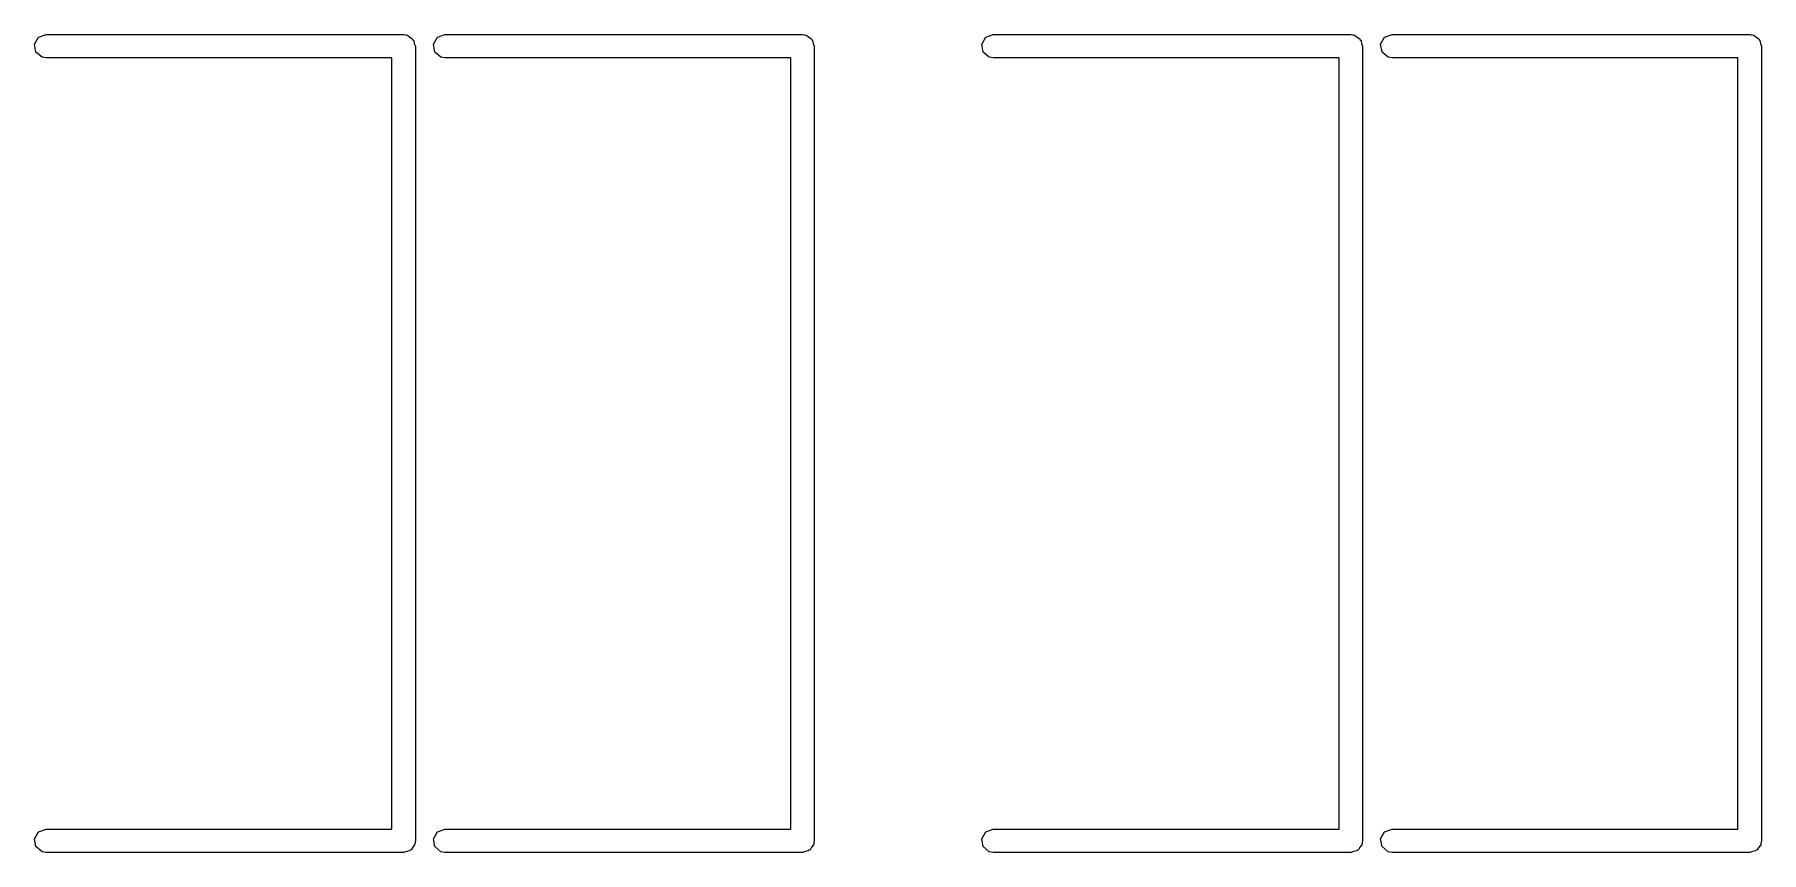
# Model space of a CAD drawing. Extents: x 5.38 to 7.22, y -5.01 to -4.
# Drawn here: x 6.2975 to 6.7322, y -4.203 to -3.9971 of the extents above; entities that cross this region are included whole.
import ezdxf

# ---------------------------------------------------------------- set-up
doc = ezdxf.new("R2010")
doc.units = 0
doc.header["$MEASUREMENT"] = 0
doc.layers.add('BLACK', color=7, linetype='CONTINUOUS')

msp = doc.modelspace()

# ---------------------------------------------------------------- linework, layer by layer
at = {"layer": 'BLACK', "linetype": 'CONTINUOUS'}
for p, q in [((6.29749, -3.99949), (6.2985, -3.99774)), ((6.2985, -3.99774), (6.30039, -3.99705)), ((6.30039, -3.99705), (6.39039, -3.99705)), ((6.39039, -3.99705), (6.39078, -3.99711)), ((6.39078, -3.99711), (6.39091, -3.99709)), ((6.39091, -3.99709), (6.39102, -3.99716)), ((6.39102, -3.99716), (6.3914, -3.99723)), ((6.3914, -3.99723), (6.39199, -3.99772)), ((6.39199, -3.99772), (6.39266, -3.9981)), ((6.39266, -3.9981), (6.39275, -3.99835)), ((6.39275, -3.99835), (6.39295, -3.99852)), ((6.39295, -3.99852), (6.39308, -3.99928)), ((6.39788, -3.99949), (6.39889, -3.99774)), ((6.39889, -3.99774), (6.40079, -3.99705)), ((6.40079, -3.99705), (6.49079, -3.99705)), ((6.49079, -3.99705), (6.49117, -3.99711)), ((6.49117, -3.99711), (6.4913, -3.99709)), ((6.4913, -3.99709), (6.49141, -3.99716)), ((6.49141, -3.99716), (6.4918, -3.99723)), ((6.4918, -3.99723), (6.49238, -3.99772)), ((6.49238, -3.99772), (6.49305, -3.9981)), ((6.49305, -3.9981), (6.49314, -3.99835)), ((6.49314, -3.99835), (6.49334, -3.99852)), ((6.49334, -3.99852), (6.49348, -3.99928)), ((6.53591, -3.99949), (6.53692, -3.99774)), ((6.53692, -3.99774), (6.53882, -3.99705)), ((6.53882, -3.99705), (6.62882, -3.99705)), ((6.62882, -3.99705), (6.6292, -3.99711)), ((6.6292, -3.99711), (6.62933, -3.99709)), ((6.62933, -3.99709), (6.62945, -3.99716)), ((6.62945, -3.99716), (6.62983, -3.99723)), ((6.62983, -3.99723), (6.63042, -3.99772)), ((6.63042, -3.99772), (6.63108, -3.9981)), ((6.63108, -3.9981), (6.63117, -3.99835)), ((6.63117, -3.99835), (6.63138, -3.99852)), ((6.63138, -3.99852), (6.63151, -3.99928)), ((6.6363, -3.99949), (6.63731, -3.99774)), ((6.63731, -3.99774), (6.63921, -3.99705)), ((6.63921, -3.99705), (6.72921, -3.99705)), ((6.72921, -3.99705), (6.7296, -3.99711)), ((6.7296, -3.99711), (6.72973, -3.99709)), ((6.72973, -3.99709), (6.72984, -3.99716)), ((6.72984, -3.99716), (6.73022, -3.99723)), ((6.73022, -3.99723), (6.73081, -3.99772)), ((6.73081, -3.99772), (6.73147, -3.9981)), ((6.73147, -3.9981), (6.73157, -3.99835)), ((6.73157, -3.99835), (6.73177, -3.99852)), ((6.73177, -3.99852), (6.7319, -3.99928)), ((6.29784, -4.00148), (6.29749, -3.99949)), ((6.29938, -4.00277), (6.29784, -4.00148)), ((6.30039, -4.00295), (6.29938, -4.00277)), ((6.38744, -4.00295), (6.30039, -4.00295)), ((6.38744, -4.19705), (6.38744, -4.00295)), ((6.39308, -3.99928), (6.39335, -4)), ((6.39335, -4), (6.39335, -4.2)), ((6.39823, -4.00148), (6.39788, -3.99949)), ((6.39978, -4.00277), (6.39823, -4.00148)), ((6.40079, -4.00295), (6.39978, -4.00277)), ((6.48783, -4.00295), (6.40079, -4.00295)), ((6.48783, -4.19705), (6.48783, -4.00295)), ((6.49348, -3.99928), (6.49374, -4)), ((6.49374, -4), (6.49374, -4.2)), ((6.53626, -4.00148), (6.53591, -3.99949)), ((6.53781, -4.00277), (6.53626, -4.00148)), ((6.53882, -4.00295), (6.53781, -4.00277)), ((6.62587, -4.00295), (6.53882, -4.00295)), ((6.62587, -4.19705), (6.62587, -4.00295)), ((6.63151, -3.99928), (6.63177, -4)), ((6.63177, -4), (6.63177, -4.2)), ((6.63666, -4.00148), (6.6363, -3.99949)), ((6.6382, -4.00277), (6.63666, -4.00148)), ((6.63921, -4.00295), (6.6382, -4.00277)), ((6.72626, -4.00295), (6.63921, -4.00295)), ((6.72626, -4.19705), (6.72626, -4.00295)), ((6.7319, -3.99928), (6.73217, -4)), ((6.73217, -4), (6.73217, -4.2)), ((6.29749, -4.19949), (6.2985, -4.19774)), ((6.2985, -4.19774), (6.30039, -4.19705)), ((6.30039, -4.19705), (6.38744, -4.19705)), ((6.39788, -4.19949), (6.39889, -4.19774)), ((6.39889, -4.19774), (6.40079, -4.19705)), ((6.40079, -4.19705), (6.48783, -4.19705)), ((6.53591, -4.19949), (6.53692, -4.19774)), ((6.53692, -4.19774), (6.53882, -4.19705)), ((6.53882, -4.19705), (6.62587, -4.19705)), ((6.6363, -4.19949), (6.63731, -4.19774)), ((6.63731, -4.19774), (6.63921, -4.19705)), ((6.63921, -4.19705), (6.72626, -4.19705)), ((6.29784, -4.20148), (6.29749, -4.19949)), ((6.29938, -4.20277), (6.29784, -4.20148)), ((6.30039, -4.20295), (6.29938, -4.20277)), ((6.39039, -4.20295), (6.30039, -4.20295)), ((6.39111, -4.20269), (6.39039, -4.20295)), ((6.39187, -4.20256), (6.39111, -4.20269)), ((6.39204, -4.20235), (6.39187, -4.20256)), ((6.39229, -4.20226), (6.39204, -4.20235)), ((6.39268, -4.2016), (6.39229, -4.20226)), ((6.39317, -4.20101), (6.39268, -4.2016)), ((6.39324, -4.20063), (6.39317, -4.20101)), ((6.3933, -4.20051), (6.39324, -4.20063)), ((6.39335, -4.2), (6.39328, -4.20038)), ((6.39328, -4.20038), (6.3933, -4.20051)), ((6.39823, -4.20148), (6.39788, -4.19949)), ((6.39978, -4.20277), (6.39823, -4.20148)), ((6.40079, -4.20295), (6.39978, -4.20277)), ((6.49079, -4.20295), (6.40079, -4.20295)), ((6.49151, -4.20269), (6.49079, -4.20295)), ((6.49226, -4.20256), (6.49151, -4.20269)), ((6.49244, -4.20235), (6.49226, -4.20256)), ((6.49269, -4.20226), (6.49244, -4.20235)), ((6.49307, -4.2016), (6.49269, -4.20226)), ((6.49356, -4.20101), (6.49307, -4.2016)), ((6.49363, -4.20063), (6.49356, -4.20101)), ((6.4937, -4.20051), (6.49363, -4.20063)), ((6.49374, -4.2), (6.49367, -4.20038)), ((6.49367, -4.20038), (6.4937, -4.20051)), ((6.53626, -4.20148), (6.53591, -4.19949)), ((6.53781, -4.20277), (6.53626, -4.20148)), ((6.53882, -4.20295), (6.53781, -4.20277)), ((6.62882, -4.20295), (6.53882, -4.20295)), ((6.62954, -4.20269), (6.62882, -4.20295)), ((6.6303, -4.20256), (6.62954, -4.20269)), ((6.63047, -4.20235), (6.6303, -4.20256)), ((6.63072, -4.20226), (6.63047, -4.20235)), ((6.6311, -4.2016), (6.63072, -4.20226)), ((6.63159, -4.20101), (6.6311, -4.2016)), ((6.63166, -4.20063), (6.63159, -4.20101)), ((6.63173, -4.20051), (6.63166, -4.20063)), ((6.63177, -4.2), (6.6317, -4.20038)), ((6.6317, -4.20038), (6.63173, -4.20051)), ((6.63666, -4.20148), (6.6363, -4.19949)), ((6.6382, -4.20277), (6.63666, -4.20148)), ((6.63921, -4.20295), (6.6382, -4.20277)), ((6.72921, -4.20295), (6.63921, -4.20295)), ((6.72993, -4.20269), (6.72921, -4.20295)), ((6.73069, -4.20256), (6.72993, -4.20269)), ((6.73086, -4.20235), (6.73069, -4.20256)), ((6.73111, -4.20226), (6.73086, -4.20235)), ((6.73149, -4.2016), (6.73111, -4.20226)), ((6.73199, -4.20101), (6.73149, -4.2016)), ((6.73205, -4.20063), (6.73199, -4.20101)), ((6.73212, -4.20051), (6.73205, -4.20063)), ((6.73217, -4.2), (6.7321, -4.20038)), ((6.7321, -4.20038), (6.73212, -4.20051))]:
    msp.add_line(p, q, dxfattribs=at)

doc.saveas('drawing.dxf')
